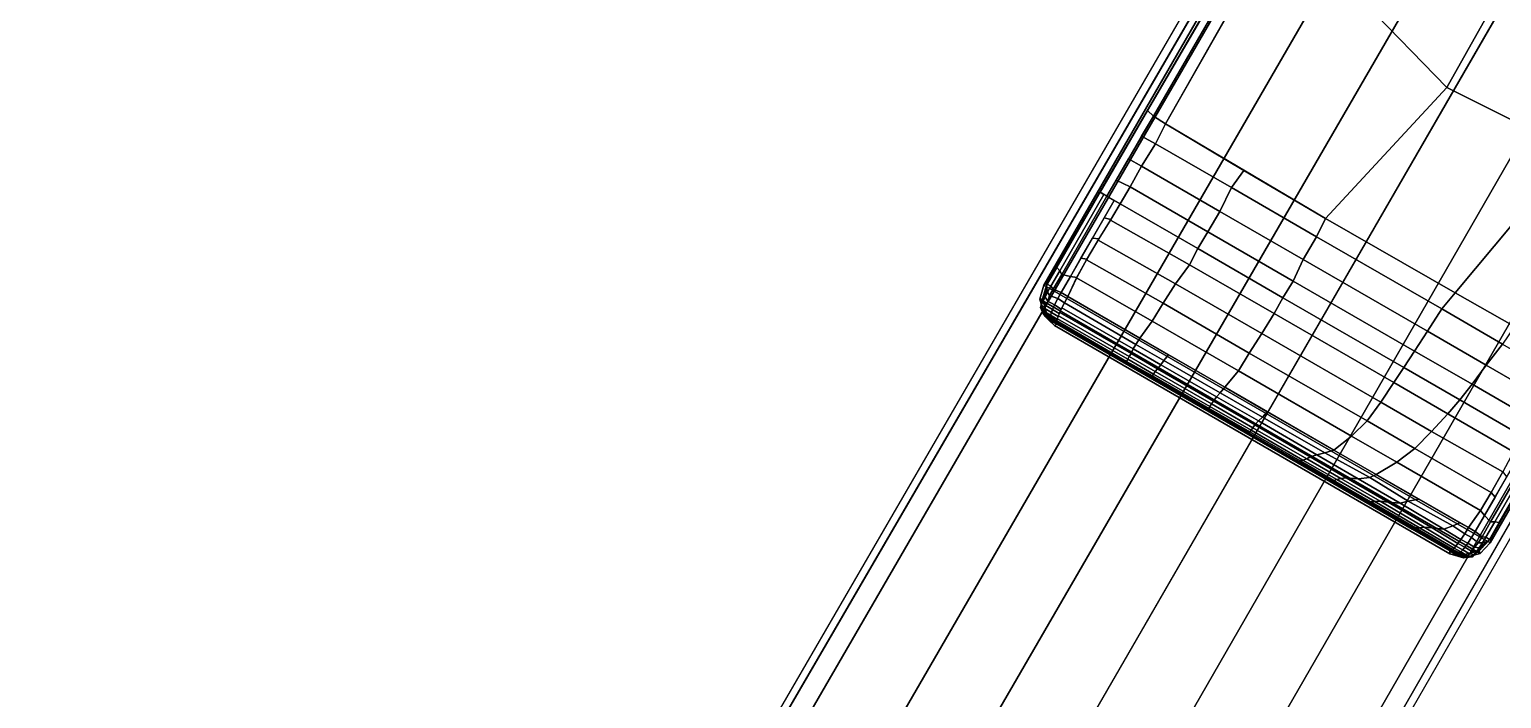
# Model space of a CAD drawing. Header units: inches. Extents: x -1507 to 39677, y -2256 to 26424.
# Drawn here: x 2675.769 to 2680.25, y 1576.48 to 1578.518 of the extents above; entities that cross this region are included whole.
import ezdxf

# ---------------------------------------------------------------- set-up
doc = ezdxf.new("R2010")
doc.units = ezdxf.units.IN
doc.layers.add('table leg', color=7, linetype='Continuous')
doc.layers.add('table top', color=7, linetype='Continuous')

msp = doc.modelspace()

# ---------------------------------------------------------------- linework, layer by layer
at = {"layer": 'table leg'}
for points, invisible_edges in [([(2677.4912, 1575.4791, 122.2923), (2677.5211, 1575.4871, 122.918), (2680.4883, 1580.5947, 123.3749), (2681.9421, 1583.157, 122.7413)], 4), ([(2683.3635, 1582.3364, 122.7413), (2681.8713, 1579.7962, 123.3749), (2678.9317, 1574.6727, 122.918), (2678.9397, 1574.6428, 122.2923)], 1)]:
    msp.add_3dface(points, dxfattribs=dict(at, invisible_edges=invisible_edges))
for points in [[(2677.5211, 1575.4871, 122.918), (2677.5737, 1575.4518, 122.9894), (2680.5347, 1580.5635, 123.4446), (2680.4883, 1580.5947, 123.3749)], [(2680.5347, 1580.5635, 123.4446), (2677.5737, 1575.4518, 122.9894), (2677.787, 1575.3287, 123.0233), (2680.7452, 1580.4419, 123.484)], [(2680.7452, 1580.4419, 123.484), (2677.787, 1575.3287, 123.0233), (2678.001, 1575.2051, 123.0476), (2680.9619, 1580.3169, 123.5206)], [(2681.1789, 1580.1916, 123.5417), (2680.9619, 1580.3169, 123.5206), (2678.001, 1575.2051, 123.0476), (2678.2243, 1575.0762, 123.0699)], [(2678.2243, 1575.0762, 123.0699), (2678.4475, 1574.9474, 123.0476), (2681.394, 1580.0674, 123.5206), (2681.1769, 1580.1927, 123.5417)], [(2681.394, 1580.0674, 123.5206), (2678.4475, 1574.9474, 123.0476), (2678.6615, 1574.8238, 123.0233), (2681.6106, 1579.9423, 123.484)], [(2681.6106, 1579.9423, 123.484), (2678.6615, 1574.8238, 123.0233), (2678.8748, 1574.7007, 122.9894), (2681.8212, 1579.8208, 123.4446)], [(2681.8713, 1579.7962, 123.3749), (2681.8212, 1579.8208, 123.4446), (2678.8748, 1574.7007, 122.9894), (2678.9317, 1574.6727, 122.918)]]:
    msp.add_3dface(points, dxfattribs=at)
at = {"layer": 'table top', "invisible_edges": 15}
for points in [[(2684.8164, 1565.3741, 20.5), (2684.82, 1607.1346, 20.5), (2680.04, 1606.9554, 20.5), (2680.035, 1565.5535, 20.5)], [(2680.0395, 1606.9554, 19.324), (2684.8199, 1607.1345, 19.324), (2684.8273, 1565.3739, 19.324), (2680.0631, 1565.5524, 19.324)], [(2675.2658, 1606.6569, 19.324), (2680.0395, 1606.9554, 19.324), (2680.0631, 1565.5524, 19.324), (2675.2658, 1565.8517, 19.324)], [(2680.035, 1565.5535, 20.5), (2680.04, 1606.9554, 20.5), (2675.2658, 1606.6569, 20.5), (2675.2658, 1565.8517, 20.5)]]:
    msp.add_3dface(points, dxfattribs=at)
at = {"layer": 'table top'}
for points in [[(2680.2161, 1576.9542, 147.1256), (2684.2567, 1583.9528, 147.1256), (2682.8971, 1584.7378, 147.1256), (2678.8564, 1577.7392, 147.1256)], [(2678.8564, 1577.7392, 147.1256), (2682.486, 1584.0259, 147.1256), (2682.3182, 1583.6779, 146.3069), (2678.8683, 1577.7487, 146.8095)], [(2679.1889, 1578.2997, 146.7628), (2682.3182, 1583.6779, 146.3069), (2682.2685, 1583.5748, 146.0644), (2679.1727, 1578.2712, 146.6766)], [(2682.2685, 1583.5748, 146.0644), (2682.263, 1583.5635, 146.0377), (2679.1905, 1578.2544, 146.6206), (2679.1727, 1578.2712, 146.6766)], [(2679.1905, 1578.2544, 146.6206), (2682.263, 1583.5635, 146.0377), (2682.2582, 1583.5535, 146.0141), (2679.2269, 1578.2309, 146.5981)], [(2683.8457, 1583.2409, 147.1256), (2680.2161, 1576.9542, 147.1256), (2680.2184, 1576.9693, 146.8095), (2683.6283, 1582.9215, 146.3069)], [(2680.8259, 1579.6631, 146.2433), (2680.0839, 1578.3414, 146.3891), (2679.5822, 1578.8577, 146.5286), (2680.3311, 1580.1762, 146.3833)], [(2681.2055, 1579.4703, 146.2595), (2680.4705, 1578.1484, 146.4076), (2680.0839, 1578.3414, 146.3891), (2680.8259, 1579.6631, 146.2433)], [(2680.0839, 1578.3414, 146.3891), (2679.7148, 1577.9425, 146.5371), (2679.2269, 1578.2309, 146.5981), (2679.5822, 1578.8577, 146.5286)], [(2679.0409, 1578.0454, 146.7844), (2679.1889, 1578.2997, 146.7628), (2679.1727, 1578.2712, 146.6766), (2679.0286, 1578.0223, 146.693)], [(2680.4705, 1578.1484, 146.4076), (2680.1089, 1577.716, 146.5467), (2679.7148, 1577.9425, 146.5371), (2680.0839, 1578.3414, 146.3891)], [(2679.0286, 1578.0223, 146.693), (2679.1727, 1578.2712, 146.6766), (2679.1905, 1578.2544, 146.6206), (2679.0488, 1578.0102, 146.6362)], [(2679.1546, 1578.1926, 146.6246), (2679.1905, 1578.2544, 146.6206), (2679.2269, 1578.2309, 146.5981), (2679.1968, 1578.1699, 146.6038)], [(2679.2269, 1578.2309, 146.5981), (2679.4655, 1578.0887, 146.558), (2679.4283, 1578.0363, 146.5683), (2679.1968, 1578.1699, 146.6038)], [(2679.4655, 1578.0887, 146.558), (2679.4655, 1578.0887, 146.558), (2679.2269, 1578.2309, 146.5981), (2679.7148, 1577.9425, 146.5371)], [(2679.1148, 1578.124, 146.629), (2679.1546, 1578.1926, 146.6246), (2679.1968, 1578.1699, 146.6038), (2679.1538, 1578.1018, 146.6087)], [(2679.1968, 1578.1699, 146.6038), (2679.4283, 1578.0363, 146.5683), (2679.393, 1577.9636, 146.5723), (2679.1538, 1578.1018, 146.6087)], [(2679.0771, 1578.059, 146.6331), (2679.1148, 1578.124, 146.629), (2679.1538, 1578.1018, 146.6087), (2679.1194, 1578.0386, 146.6112)], [(2680.6848, 1578.114, 146.4624), (2680.2902, 1577.6137, 146.5684), (2680.1089, 1577.716, 146.5467), (2680.4705, 1578.1484, 146.4076)], [(2679.1538, 1578.1018, 146.6087), (2679.393, 1577.9636, 146.5723), (2679.3561, 1577.9019, 146.5745), (2679.1194, 1578.0386, 146.6112)], [(2679.4655, 1578.0887, 146.558), (2679.7148, 1577.9425, 146.5371), (2679.6871, 1577.8869, 146.5511), (2679.4283, 1578.0363, 146.5683)], [(2678.8974, 1577.7988, 146.8053), (2679.0409, 1578.0454, 146.7844), (2679.0286, 1578.0223, 146.693), (2678.8965, 1577.7933, 146.6911)], [(2679.0488, 1578.0102, 146.6362), (2679.0771, 1578.059, 146.6331), (2679.1194, 1578.0386, 146.6112), (2679.089, 1577.9871, 146.6119)], [(2679.1194, 1578.0386, 146.6112), (2679.3561, 1577.9019, 146.5745), (2679.3253, 1577.8507, 146.5759), (2679.089, 1577.9871, 146.6119)], [(2679.4283, 1578.0363, 146.5683), (2679.6871, 1577.8869, 146.5511), (2679.6465, 1577.8173, 146.5528), (2679.393, 1577.9636, 146.5723)], [(2678.8965, 1577.7933, 146.6911), (2679.0286, 1578.0223, 146.693), (2679.0396, 1578.0158, 146.6622), (2678.9053, 1577.7831, 146.6606)], [(2678.9053, 1577.7831, 146.6606), (2679.0396, 1578.0158, 146.6622), (2679.0488, 1578.0102, 146.6362), (2678.9114, 1577.7722, 146.6349)], [(2678.9114, 1577.7722, 146.6349), (2679.0488, 1578.0102, 146.6362), (2679.0715, 1577.9972, 146.6225), (2678.9378, 1577.7655, 146.6208)], [(2679.0408, 1577.9441, 146.6221), (2679.0715, 1577.9972, 146.6225), (2679.089, 1577.9871, 146.6119), (2679.061, 1577.9393, 146.6122)], [(2679.089, 1577.9871, 146.6119), (2679.3253, 1577.8507, 146.5759), (2679.3005, 1577.8013, 146.5818), (2679.06, 1577.9376, 146.6122)], [(2679.0054, 1577.8827, 146.6217), (2679.0408, 1577.9441, 146.6221), (2679.061, 1577.9393, 146.6122), (2679.0248, 1577.8802, 146.6127)], [(2679.393, 1577.9636, 146.5723), (2679.6465, 1577.8173, 146.5528), (2679.6163, 1577.7517, 146.5548), (2679.3561, 1577.9019, 146.5745)], [(2679.7148, 1577.9425, 146.5371), (2680.1089, 1577.716, 146.5467), (2680.0683, 1577.6668, 146.558), (2679.6871, 1577.8869, 146.5511)], [(2679.06, 1577.9376, 146.6122), (2679.3005, 1577.8013, 146.5818), (2679.2577, 1577.7433, 146.5833), (2679.0225, 1577.8765, 146.6128)], [(2679.3561, 1577.9019, 146.5745), (2679.6163, 1577.7517, 146.5548), (2679.5848, 1577.7008, 146.5554), (2679.3253, 1577.8507, 146.5759)], [(2678.9699, 1577.8212, 146.6212), (2679.0054, 1577.8827, 146.6217), (2679.0248, 1577.8802, 146.6127), (2678.9876, 1577.8184, 146.6132)], [(2679.0225, 1577.8765, 146.6128), (2679.2577, 1577.7433, 146.5833), (2679.2197, 1577.6841, 146.5836), (2678.9863, 1577.816, 146.6132)], [(2679.5848, 1577.7008, 146.5554), (2679.5584, 1577.6525, 146.5633), (2679.3005, 1577.8013, 146.5818), (2679.3253, 1577.8507, 146.5759)], [(2679.6871, 1577.8869, 146.5511), (2680.0683, 1577.6668, 146.558), (2680.0246, 1577.599, 146.5626), (2679.6465, 1577.8173, 146.5528)], [(2678.9378, 1577.7655, 146.6208), (2678.9699, 1577.8212, 146.6212), (2678.9876, 1577.8184, 146.6132), (2678.9571, 1577.7629, 146.6133)], [(2678.9863, 1577.816, 146.6132), (2679.2197, 1577.6841, 146.5836), (2679.1865, 1577.6298, 146.5828), (2678.9562, 1577.7613, 146.6133)], [(2679.6465, 1577.8173, 146.5528), (2680.0246, 1577.599, 146.5626), (2679.9855, 1577.5385, 146.5645), (2679.6163, 1577.7517, 146.5548)], [(2678.8683, 1577.7487, 146.8095), (2678.8974, 1577.7988, 146.8053), (2678.8965, 1577.7933, 146.6911), (2678.8666, 1577.7418, 146.6963)], [(2678.8666, 1577.7418, 146.6963), (2678.8965, 1577.7933, 146.6911), (2678.9053, 1577.7831, 146.6606), (2678.8779, 1577.7359, 146.6654)], [(2678.8779, 1577.7359, 146.6654), (2678.9053, 1577.7831, 146.6606), (2678.9114, 1577.7722, 146.6349), (2678.8848, 1577.7266, 146.6389)], [(2678.8848, 1577.7266, 146.6389), (2678.9114, 1577.7722, 146.6349), (2678.9378, 1577.7655, 146.6208), (2678.9095, 1577.7167, 146.6258)], [(2678.9095, 1577.7167, 146.6258), (2678.9378, 1577.7655, 146.6208), (2678.9571, 1577.7629, 146.6133), (2678.9298, 1577.7049, 146.6127)], [(2678.9562, 1577.7613, 146.6133), (2679.1865, 1577.6298, 146.5828), (2679.1487, 1577.5773, 146.5836), (2678.9298, 1577.7049, 146.6127)], [(2679.5584, 1577.6525, 146.5633), (2679.5204, 1577.5918, 146.5641), (2679.2577, 1577.7433, 146.5833), (2679.3005, 1577.8013, 146.5818)], [(2678.8444, 1577.6966, 147.1256), (2678.8564, 1577.7392, 147.1256), (2678.8683, 1577.7487, 146.8095), (2678.8527, 1577.6973, 146.7339)], [(2680.1852, 1576.9224, 147.1256), (2680.2161, 1576.9542, 147.1256), (2678.8564, 1577.7392, 147.1256), (2678.8444, 1577.6966, 147.1256)], [(2678.8471, 1577.6709, 146.7011), (2678.8565, 1577.7095, 146.7236), (2678.8593, 1577.7184, 146.7161), (2678.8501, 1577.6792, 146.6912)], [(2678.8501, 1577.6792, 146.6912), (2678.8593, 1577.7184, 146.7161), (2678.8621, 1577.7273, 146.7086), (2678.855, 1577.6909, 146.6809)], [(2678.8683, 1577.7487, 146.8095), (2678.8666, 1577.7418, 146.6963), (2678.8666, 1577.7418, 146.6963), (2678.8527, 1577.6973, 146.7339)], [(2678.855, 1577.6909, 146.6809), (2678.8621, 1577.7273, 146.7086), (2678.8646, 1577.7356, 146.7016), (2678.8605, 1577.7027, 146.6736)], [(2678.8646, 1577.7356, 146.7016), (2678.8684, 1577.7184, 146.6677), (2678.8605, 1577.7027, 146.6736)], [(2678.8693, 1577.6906, 146.6489), (2678.8605, 1577.7027, 146.6736), (2678.8684, 1577.7184, 146.6677), (2678.8744, 1577.7074, 146.6417)], [(2678.8684, 1577.7184, 146.6677), (2678.8646, 1577.7356, 146.7016), (2678.8666, 1577.7418, 146.6963), (2678.8779, 1577.7359, 146.6654)], [(2678.8684, 1577.7184, 146.6677), (2678.8779, 1577.7359, 146.6654), (2678.8848, 1577.7266, 146.6389), (2678.8744, 1577.7074, 146.6417)], [(2678.8995, 1577.6984, 146.6282), (2678.8744, 1577.7074, 146.6417), (2678.8848, 1577.7266, 146.6389), (2678.9095, 1577.7167, 146.6258)], [(2678.9194, 1577.6857, 146.6154), (2678.8995, 1577.6984, 146.6282), (2678.9095, 1577.7167, 146.6258), (2678.9298, 1577.7049, 146.6127)], [(2679.5204, 1577.5918, 146.5641), (2679.4825, 1577.5326, 146.5643), (2679.2197, 1577.6841, 146.5836), (2679.2577, 1577.7433, 146.5833)], [(2679.6163, 1577.7517, 146.5548), (2679.9855, 1577.5385, 146.5645), (2679.9528, 1577.4884, 146.5642), (2679.5848, 1577.7008, 146.5554)], [(2680.1089, 1577.716, 146.5467), (2680.2902, 1577.6137, 146.5684), (2680.2535, 1577.5598, 146.5769), (2680.0683, 1577.6668, 146.558)], [(2678.8444, 1577.6966, 147.1256), (2678.8527, 1577.6973, 146.7339), (2678.8673, 1577.6465, 146.7041), (2678.8585, 1577.6458, 147.1256)], [(2678.8444, 1577.6966, 147.1256), (2678.8585, 1577.6458, 147.1256), (2680.1342, 1576.9092, 147.1256), (2680.1852, 1576.9224, 147.1256)], [(2678.8595, 1577.6736, 146.72), (2678.8527, 1577.6973, 146.7339), (2678.8565, 1577.7095, 146.7236), (2678.8471, 1577.6709, 146.7011)], [(2678.8571, 1577.6598, 146.6798), (2678.8471, 1577.6709, 146.7011), (2678.8501, 1577.6792, 146.6912), (2678.8597, 1577.6677, 146.6688)], [(2678.8471, 1577.6709, 146.7011), (2678.8673, 1577.6465, 146.7041), (2678.8595, 1577.6736, 146.72)], [(2678.8471, 1577.6709, 146.7011), (2678.8552, 1577.6519, 146.6948), (2678.8673, 1577.6465, 146.7041)], [(2678.8552, 1577.6519, 146.6948), (2678.8471, 1577.6709, 146.7011), (2678.8471, 1577.6709, 146.7011), (2678.8559, 1577.6554, 146.6875)], [(2678.8559, 1577.6554, 146.6875), (2678.8471, 1577.6709, 146.7011), (2678.8471, 1577.6709, 146.7011), (2678.8571, 1577.6598, 146.6798)], [(2678.8559, 1577.6554, 146.6875), (2678.8471, 1577.6709, 146.7011), (2678.8471, 1577.6709, 146.7011), (2678.8571, 1577.6598, 146.6798)], [(2678.8597, 1577.6677, 146.6688), (2678.8501, 1577.6792, 146.6912), (2678.855, 1577.6909, 146.6809), (2678.8633, 1577.6769, 146.6592)], [(2678.8633, 1577.6769, 146.6592), (2678.855, 1577.6909, 146.6809), (2678.8605, 1577.7027, 146.6736), (2678.8693, 1577.6906, 146.6489)], [(2678.8801, 1577.6559, 146.6557), (2678.8597, 1577.6677, 146.6688), (2678.8633, 1577.6769, 146.6592), (2678.8836, 1577.6651, 146.6461)], [(2678.8836, 1577.6651, 146.6461), (2678.8633, 1577.6769, 146.6592), (2678.8693, 1577.6906, 146.6489), (2678.8897, 1577.6789, 146.6358)], [(2678.8897, 1577.6789, 146.6358), (2678.8693, 1577.6906, 146.6489), (2678.8744, 1577.7074, 146.6417), (2678.8995, 1577.6984, 146.6282)], [(2678.9038, 1577.6527, 146.634), (2678.8836, 1577.6651, 146.6461), (2678.8897, 1577.6789, 146.6358), (2678.9099, 1577.6665, 146.6238)], [(2678.9099, 1577.6665, 146.6238), (2678.8897, 1577.6789, 146.6358), (2678.8995, 1577.6984, 146.6282), (2678.9194, 1577.6857, 146.6154)], [(2678.9116, 1577.67, 146.6218), (2678.9194, 1577.6857, 146.6154), (2679.1372, 1577.5589, 146.5873), (2679.1293, 1577.5449, 146.5923)], [(2678.9194, 1577.6857, 146.6154), (2678.9298, 1577.7049, 146.6127), (2679.1487, 1577.5773, 146.5836), (2679.1372, 1577.5589, 146.5873)], [(2679.4825, 1577.5326, 146.5643), (2679.4499, 1577.4778, 146.5634), (2679.1865, 1577.6298, 146.5828), (2679.2197, 1577.6841, 146.5836)], [(2679.9528, 1577.4884, 146.5642), (2679.9226, 1577.4423, 146.5687), (2679.5584, 1577.6525, 146.5633), (2679.5848, 1577.7008, 146.5554)], [(2678.8752, 1577.637, 146.6904), (2678.8552, 1577.6519, 146.6948), (2678.8556, 1577.6539, 146.6905), (2678.8757, 1577.6403, 146.6819)], [(2678.8766, 1577.6303, 146.7041), (2678.8673, 1577.6465, 146.7041), (2678.8552, 1577.6519, 146.6948), (2678.8752, 1577.637, 146.6904)], [(2678.8556, 1577.6539, 146.6905), (2678.8559, 1577.6554, 146.6875), (2678.8762, 1577.6436, 146.6744), (2678.8757, 1577.6403, 146.6819)], [(2678.8762, 1577.6436, 146.6744), (2678.8559, 1577.6554, 146.6875), (2678.8571, 1577.6598, 146.6798), (2678.8774, 1577.648, 146.6667)], [(2678.8762, 1577.6436, 146.6744), (2678.8559, 1577.6554, 146.6875), (2678.8571, 1577.6598, 146.6798), (2678.8774, 1577.648, 146.6667)], [(2678.8774, 1577.648, 146.6667), (2678.8571, 1577.6598, 146.6798), (2678.8597, 1577.6677, 146.6688), (2678.8801, 1577.6559, 146.6557)], [(2678.8585, 1577.6458, 147.1256), (2678.8673, 1577.6465, 146.7041), (2678.8766, 1577.6303, 146.7041), (2678.8736, 1577.6313, 147.1256)], [(2678.8585, 1577.6458, 147.1256), (2678.8894, 1577.6162, 147.1256), (2680.0931, 1576.9212, 147.1256), (2680.1342, 1576.9092, 147.1256)], [(2678.8736, 1577.6313, 147.1256), (2678.8766, 1577.6303, 146.7041), (2678.8968, 1577.6205, 146.7001), (2678.8894, 1577.6162, 147.1256)], [(2678.8957, 1577.6226, 146.6868), (2678.8752, 1577.637, 146.6904), (2678.8757, 1577.6403, 146.6819), (2678.8956, 1577.626, 146.6748)], [(2678.8968, 1577.6205, 146.7001), (2678.8766, 1577.6303, 146.7041), (2678.8752, 1577.637, 146.6904), (2678.8957, 1577.6226, 146.6868)], [(2678.8956, 1577.626, 146.6748), (2678.8757, 1577.6403, 146.6819), (2678.8762, 1577.6436, 146.6744), (2678.8961, 1577.6295, 146.666)], [(2678.8961, 1577.6295, 146.666), (2678.8976, 1577.6356, 146.6547), (2678.8774, 1577.648, 146.6667), (2678.8762, 1577.6436, 146.6744)], [(2678.8961, 1577.6295, 146.666), (2678.8762, 1577.6436, 146.6744), (2678.8774, 1577.648, 146.6667), (2678.8976, 1577.6356, 146.6547)], [(2678.8976, 1577.6356, 146.6547), (2678.8774, 1577.648, 146.6667), (2678.8801, 1577.6559, 146.6557), (2678.9002, 1577.6435, 146.6437)], [(2678.9002, 1577.6435, 146.6437), (2678.8801, 1577.6559, 146.6557), (2678.8836, 1577.6651, 146.6461), (2678.9038, 1577.6527, 146.634)], [(2678.8957, 1577.6266, 146.6732), (2678.8963, 1577.6305, 146.664), (2679.1089, 1577.5068, 146.6345), (2679.1075, 1577.5048, 146.6445)], [(2678.8957, 1577.6227, 146.6863), (2678.8957, 1577.6266, 146.6732), (2679.1075, 1577.5048, 146.6445), (2679.107, 1577.5013, 146.6575)], [(2678.8963, 1577.6305, 146.664), (2678.8981, 1577.6371, 146.6524), (2679.1127, 1577.5137, 146.6236), (2679.1089, 1577.5068, 146.6345)], [(2678.8981, 1577.6371, 146.6524), (2678.9011, 1577.6458, 146.6411), (2679.117, 1577.5217, 146.612), (2679.1127, 1577.5137, 146.6236)], [(2678.9011, 1577.6458, 146.6411), (2678.9051, 1577.6557, 146.6314), (2679.1223, 1577.5309, 146.6022), (2679.117, 1577.5217, 146.612)], [(2678.9051, 1577.6557, 146.6314), (2678.9116, 1577.67, 146.6218), (2679.1293, 1577.5449, 146.5923), (2679.1223, 1577.5309, 146.6022)], [(2679.4499, 1577.4778, 146.5634), (2679.4079, 1577.4282, 146.5627), (2679.1487, 1577.5773, 146.5836), (2679.1865, 1577.6298, 146.5828)], [(2679.9226, 1577.4423, 146.5687), (2679.8831, 1577.3824, 146.5688), (2679.5204, 1577.5918, 146.5641), (2679.5584, 1577.6525, 146.5633)], [(2680.0683, 1577.6668, 146.558), (2680.2535, 1577.5598, 146.5769), (2680.2034, 1577.4957, 146.5802), (2680.0246, 1577.599, 146.5626)], [(2678.8894, 1577.6162, 147.1256), (2678.8968, 1577.6205, 146.7001), (2680.0931, 1576.9298, 146.7001), (2680.0931, 1576.9212, 147.1256)], [(2678.8968, 1577.6205, 146.7001), (2678.8957, 1577.6227, 146.6863), (2679.107, 1577.5013, 146.6575), (2679.1082, 1577.499, 146.6712)], [(2679.1109, 1577.4969, 146.7001), (2679.1109, 1577.4969, 146.7001), (2678.8968, 1577.6205, 146.7001), (2679.1082, 1577.499, 146.6712)], [(2679.8831, 1577.3824, 146.5688), (2679.8414, 1577.3255, 146.5688), (2679.4825, 1577.5326, 146.5643), (2679.5204, 1577.5918, 146.5641)], [(2680.0246, 1577.599, 146.5626), (2680.2034, 1577.4957, 146.5802), (2680.1608, 1577.4373, 146.5824), (2679.9855, 1577.5385, 146.5645)], [(2679.1223, 1577.5309, 146.6022), (2679.1293, 1577.5449, 146.5923), (2679.2132, 1577.4967, 146.5835), (2679.203, 1577.4845, 146.5936)], [(2679.1293, 1577.5449, 146.5923), (2679.1372, 1577.5589, 146.5873), (2679.2227, 1577.5101, 146.5783), (2679.2132, 1577.4967, 146.5835)], [(2679.1372, 1577.5589, 146.5873), (2679.1487, 1577.5773, 146.5836), (2679.2361, 1577.527, 146.5765), (2679.2227, 1577.5101, 146.5783)], [(2679.9855, 1577.5385, 146.5645), (2680.1608, 1577.4373, 146.5824), (2680.123, 1577.3901, 146.5821), (2679.9528, 1577.4884, 146.5642)], [(2680.2535, 1577.5598, 146.5769), (2680.4223, 1577.4624, 146.6038), (2680.3814, 1577.393, 146.6087), (2680.2034, 1577.4957, 146.5802)], [(2679.107, 1577.5013, 146.6575), (2679.1075, 1577.5048, 146.6445), (2679.1868, 1577.4592, 146.6358), (2679.1859, 1577.4559, 146.6489)], [(2679.1082, 1577.499, 146.6712), (2679.107, 1577.5013, 146.6575), (2679.1859, 1577.4559, 146.6489), (2679.1871, 1577.4536, 146.6626)], [(2679.1075, 1577.5048, 146.6445), (2679.1089, 1577.5068, 146.6345), (2679.188, 1577.4628, 146.6267), (2679.1868, 1577.4592, 146.6358)], [(2679.1905, 1577.4509, 146.7001), (2679.1109, 1577.4969, 146.7001), (2679.1082, 1577.499, 146.6712), (2679.1871, 1577.4536, 146.6626)], [(2679.1089, 1577.5068, 146.6345), (2679.1127, 1577.5137, 146.6236), (2679.191, 1577.4686, 146.615), (2679.188, 1577.4628, 146.6267)], [(2679.1127, 1577.5137, 146.6236), (2679.117, 1577.5217, 146.612), (2679.1961, 1577.4762, 146.6034), (2679.191, 1577.4686, 146.615)], [(2679.117, 1577.5217, 146.612), (2679.1223, 1577.5309, 146.6022), (2679.203, 1577.4845, 146.5936), (2679.1961, 1577.4762, 146.6034)], [(2679.203, 1577.4845, 146.5936), (2679.2132, 1577.4967, 146.5835), (2679.383, 1577.3988, 146.5734), (2679.3738, 1577.3861, 146.5831)], [(2679.2132, 1577.4967, 146.5835), (2679.2227, 1577.5101, 146.5783), (2679.3935, 1577.4114, 146.5682), (2679.383, 1577.3988, 146.5734)], [(2679.2227, 1577.5101, 146.5783), (2679.2361, 1577.527, 146.5765), (2679.4079, 1577.4282, 146.5627), (2679.3935, 1577.4114, 146.5682)], [(2679.8414, 1577.3255, 146.5688), (2679.7934, 1577.2795, 146.568), (2679.4499, 1577.4778, 146.5634), (2679.4825, 1577.5326, 146.5643)], [(2680.2034, 1577.4957, 146.5802), (2680.3814, 1577.393, 146.6087), (2680.3449, 1577.331, 146.6112), (2680.1608, 1577.4373, 146.5824)], [(2679.1859, 1577.4559, 146.6489), (2679.1868, 1577.4592, 146.6358), (2679.3585, 1577.3603, 146.625), (2679.358, 1577.3568, 146.6381)], [(2679.1871, 1577.4536, 146.6626), (2679.1859, 1577.4559, 146.6489), (2679.358, 1577.3568, 146.6381), (2679.3581, 1577.3551, 146.6519)], [(2679.1868, 1577.4592, 146.6358), (2679.188, 1577.4628, 146.6267), (2679.3599, 1577.3637, 146.6159), (2679.3585, 1577.3603, 146.625)], [(2679.3613, 1577.3523, 146.7001), (2679.1905, 1577.4509, 146.7001), (2679.1871, 1577.4536, 146.6626), (2679.3581, 1577.3551, 146.6519)], [(2679.188, 1577.4628, 146.6267), (2679.191, 1577.4686, 146.615), (2679.3627, 1577.3697, 146.6044), (2679.3599, 1577.3637, 146.6159)], [(2679.191, 1577.4686, 146.615), (2679.1961, 1577.4762, 146.6034), (2679.3672, 1577.3776, 146.5929), (2679.3627, 1577.3697, 146.6044)], [(2679.1961, 1577.4762, 146.6034), (2679.203, 1577.4845, 146.5936), (2679.3738, 1577.3861, 146.5831), (2679.3672, 1577.3776, 146.5929)], [(2679.7934, 1577.2795, 146.568), (2679.7398, 1577.2367, 146.5656), (2679.4079, 1577.4282, 146.5627), (2679.4499, 1577.4778, 146.5634)], [(2680.123, 1577.3901, 146.5821), (2680.0873, 1577.3474, 146.5845), (2679.9226, 1577.4423, 146.5687), (2679.9528, 1577.4884, 146.5642)], [(2679.383, 1577.3988, 146.5734), (2679.3935, 1577.4114, 146.5682), (2679.5221, 1577.3376, 146.5657), (2679.51, 1577.3256, 146.5709)], [(2679.3935, 1577.4114, 146.5682), (2679.4079, 1577.4282, 146.5627), (2679.5366, 1577.3539, 146.5638), (2679.5221, 1577.3376, 146.5657)], [(2680.0873, 1577.3474, 146.5845), (2680.0367, 1577.2939, 146.5835), (2679.8831, 1577.3824, 146.5688), (2679.9226, 1577.4423, 146.5687)], [(2680.1608, 1577.4373, 146.5824), (2680.3449, 1577.331, 146.6112), (2680.3145, 1577.2796, 146.6119), (2680.123, 1577.3901, 146.5821)], [(2679.358, 1577.3568, 146.6381), (2679.3585, 1577.3603, 146.625), (2679.4824, 1577.2888, 146.6225), (2679.4812, 1577.2857, 146.6355)], [(2679.3581, 1577.3551, 146.6519), (2679.358, 1577.3568, 146.6381), (2679.4812, 1577.2857, 146.6355), (2679.4818, 1577.2837, 146.6493)], [(2679.3585, 1577.3603, 146.625), (2679.3599, 1577.3637, 146.6159), (2679.4844, 1577.292, 146.6133), (2679.4824, 1577.2888, 146.6225)], [(2679.3599, 1577.3637, 146.6159), (2679.3627, 1577.3697, 146.6044), (2679.488, 1577.2975, 146.6015), (2679.4844, 1577.292, 146.6133)], [(2679.3627, 1577.3697, 146.6044), (2679.3672, 1577.3776, 146.5929), (2679.4931, 1577.305, 146.5902), (2679.488, 1577.2975, 146.6015)], [(2679.3672, 1577.3776, 146.5929), (2679.3738, 1577.3861, 146.5831), (2679.4997, 1577.3135, 146.5805), (2679.4931, 1577.305, 146.5902)], [(2679.3738, 1577.3861, 146.5831), (2679.383, 1577.3988, 146.5734), (2679.51, 1577.3256, 146.5709), (2679.4997, 1577.3135, 146.5805)], [(2680.0367, 1577.2939, 146.5835), (2679.9865, 1577.2419, 146.5822), (2679.8414, 1577.3255, 146.5688), (2679.8831, 1577.3824, 146.5688)], [(2680.3145, 1577.2796, 146.6119), (2680.2871, 1577.2314, 146.6122), (2680.0873, 1577.3474, 146.5845), (2680.123, 1577.3901, 146.5821)], [(2679.4852, 1577.2808, 146.7001), (2679.3613, 1577.3523, 146.7001), (2679.3581, 1577.3551, 146.6519), (2679.4818, 1577.2837, 146.6493)], [(2679.6572, 1577.2102, 146.593), (2679.4931, 1577.305, 146.5902), (2679.4997, 1577.3135, 146.5805), (2679.6682, 1577.2161, 146.5836)], [(2679.6682, 1577.2161, 146.5836), (2679.4997, 1577.3135, 146.5805), (2679.51, 1577.3256, 146.5709), (2679.6882, 1577.2226, 146.5746)], [(2679.6882, 1577.2226, 146.5746), (2679.51, 1577.3256, 146.5709), (2679.5221, 1577.3376, 146.5657), (2679.7126, 1577.229, 146.5703)], [(2679.7126, 1577.229, 146.5703), (2679.5221, 1577.3376, 146.5657), (2679.5366, 1577.3539, 146.5638), (2679.7398, 1577.2367, 146.5656)], [(2679.9865, 1577.2419, 146.5822), (2679.9314, 1577.2, 146.5798), (2679.7934, 1577.2795, 146.568), (2679.8414, 1577.3255, 146.5688)], [(2680.2871, 1577.2314, 146.6122), (2680.254, 1577.1706, 146.6127), (2680.0367, 1577.2939, 146.5835), (2680.0873, 1577.3474, 146.5845)], [(2679.6272, 1577.2013, 146.6376), (2679.4812, 1577.2857, 146.6355), (2679.4824, 1577.2888, 146.6225), (2679.6319, 1577.2025, 146.6248)], [(2679.6241, 1577.2016, 146.6512), (2679.4818, 1577.2837, 146.6493), (2679.4812, 1577.2857, 146.6355), (2679.6272, 1577.2013, 146.6376)], [(2679.6164, 1577.205, 146.7001), (2679.4852, 1577.2808, 146.7001), (2679.4818, 1577.2837, 146.6493), (2679.6241, 1577.2016, 146.6512)], [(2679.6319, 1577.2025, 146.6248), (2679.4824, 1577.2888, 146.6225), (2679.4844, 1577.292, 146.6133), (2679.6371, 1577.2038, 146.6158)], [(2679.6371, 1577.2038, 146.6158), (2679.4844, 1577.292, 146.6133), (2679.488, 1577.2975, 146.6015), (2679.6458, 1577.2063, 146.6043)], [(2679.6458, 1577.2063, 146.6043), (2679.488, 1577.2975, 146.6015), (2679.4931, 1577.305, 146.5902), (2679.6572, 1577.2102, 146.593)], [(2679.9314, 1577.2, 146.5798), (2679.8688, 1577.1623, 146.5753), (2679.7398, 1577.2367, 146.5656), (2679.7934, 1577.2795, 146.568)], [(2680.254, 1577.1706, 146.6127), (2680.2191, 1577.1074, 146.6132), (2679.9865, 1577.2419, 146.5822), (2680.0367, 1577.2939, 146.5835)], [(2680.3546, 1577.2563, 146.6362), (2680.2172, 1577.0183, 146.6349), (2680.1982, 1577.0378, 146.6208), (2680.332, 1577.2694, 146.6225)], [(2680.389, 1577.2671, 146.7844), (2680.2472, 1577.0195, 146.8053), (2680.243, 1577.0159, 146.6911), (2680.3752, 1577.2449, 146.693)], [(2679.6682, 1577.2161, 146.5836), (2679.6882, 1577.2226, 146.5746), (2679.8139, 1577.1498, 146.5833), (2679.7778, 1577.1527, 146.5905)], [(2679.6882, 1577.2226, 146.5746), (2679.7126, 1577.229, 146.5703), (2679.849, 1577.1538, 146.5795), (2679.8139, 1577.1498, 146.5833)], [(2679.7126, 1577.229, 146.5703), (2679.7398, 1577.2367, 146.5656), (2679.8688, 1577.1623, 146.5753), (2679.849, 1577.1538, 146.5795)], [(2680.2191, 1577.1074, 146.6132), (2680.1863, 1577.0532, 146.6133), (2679.9314, 1577.2, 146.5798), (2679.9865, 1577.2419, 146.5822)], [(2680.364, 1577.2511, 146.6622), (2680.2297, 1577.0184, 146.6606), (2680.2172, 1577.0183, 146.6349), (2680.3546, 1577.2563, 146.6362)], [(2680.3752, 1577.2449, 146.693), (2680.243, 1577.0159, 146.6911), (2680.2297, 1577.0184, 146.6606), (2680.364, 1577.2511, 146.6622)], [(2679.7183, 1577.1462, 146.7001), (2679.6164, 1577.205, 146.7001), (2679.6241, 1577.2016, 146.6512), (2679.7242, 1577.1437, 146.6561)], [(2679.6241, 1577.2016, 146.6512), (2679.6272, 1577.2013, 146.6376), (2679.7273, 1577.1434, 146.6426), (2679.7242, 1577.1437, 146.6561)], [(2679.6272, 1577.2013, 146.6376), (2679.6319, 1577.2025, 146.6248), (2679.7348, 1577.143, 146.6301), (2679.7273, 1577.1434, 146.6426)], [(2679.6319, 1577.2025, 146.6248), (2679.6371, 1577.2038, 146.6158), (2679.7399, 1577.1443, 146.6212), (2679.7348, 1577.143, 146.6301)], [(2679.6371, 1577.2038, 146.6158), (2679.6458, 1577.2063, 146.6043), (2679.7485, 1577.147, 146.6099), (2679.7399, 1577.1443, 146.6212)], [(2679.6458, 1577.2063, 146.6043), (2679.6572, 1577.2102, 146.593), (2679.7611, 1577.1501, 146.5993), (2679.7485, 1577.147, 146.6099)], [(2679.6572, 1577.2102, 146.593), (2679.6682, 1577.2161, 146.5836), (2679.7778, 1577.1527, 146.5905), (2679.7611, 1577.1501, 146.5993)], [(2680.1863, 1577.0532, 146.6133), (2680.1497, 1577.0006, 146.6127), (2679.8688, 1577.1623, 146.5753), (2679.9314, 1577.2, 146.5798)], [(2679.8366, 1577.0779, 146.7001), (2679.7183, 1577.1462, 146.7001), (2679.7242, 1577.1437, 146.6561), (2679.8312, 1577.0817, 146.6646)], [(2679.7242, 1577.1437, 146.6561), (2679.7273, 1577.1434, 146.6426), (2679.8389, 1577.0788, 146.6517), (2679.8312, 1577.0817, 146.6646)], [(2679.7273, 1577.1434, 146.6426), (2679.7348, 1577.143, 146.6301), (2679.8468, 1577.0781, 146.6394), (2679.8389, 1577.0788, 146.6517)], [(2679.7348, 1577.143, 146.6301), (2679.7399, 1577.1443, 146.6212), (2679.8522, 1577.0793, 146.6307), (2679.8468, 1577.0781, 146.6394)], [(2679.7399, 1577.1443, 146.6212), (2679.7485, 1577.147, 146.6099), (2679.8642, 1577.0799, 146.6202), (2679.8522, 1577.0793, 146.6307)], [(2679.7485, 1577.147, 146.6099), (2679.7611, 1577.1501, 146.5993), (2679.8805, 1577.0809, 146.6103), (2679.8642, 1577.0799, 146.6202)], [(2679.7611, 1577.1501, 146.5993), (2679.7778, 1577.1527, 146.5905), (2679.9055, 1577.0786, 146.603), (2679.8805, 1577.0809, 146.6103)], [(2679.7778, 1577.1527, 146.5905), (2679.8139, 1577.1498, 146.5833), (2679.942, 1577.0753, 146.5969), (2679.9055, 1577.0786, 146.603)], [(2679.8139, 1577.1498, 146.5833), (2679.849, 1577.1538, 146.5795), (2679.9664, 1577.0811, 146.5937), (2679.942, 1577.0753, 146.5969)], [(2679.849, 1577.1538, 146.5795), (2679.8688, 1577.1623, 146.5753), (2679.9983, 1577.0878, 146.5925), (2679.9664, 1577.0811, 146.5937)], [(2680.2659, 1577.155, 146.6217), (2680.2304, 1577.0935, 146.6212), (2680.2191, 1577.1074, 146.6132), (2680.254, 1577.1706, 146.6127)], [(2679.9664, 1577.0811, 146.5937), (2679.9983, 1577.0878, 146.5925), (2680.1236, 1577.0156, 146.6092), (2680.1025, 1577.0064, 146.6096)], [(2680.2304, 1577.0935, 146.6212), (2680.1982, 1577.0378, 146.6208), (2680.1863, 1577.0532, 146.6133), (2680.2191, 1577.1074, 146.6132)], [(2679.9797, 1576.9953, 146.7001), (2679.8366, 1577.0779, 146.7001), (2679.8312, 1577.0817, 146.6646), (2679.9783, 1576.9965, 146.682)], [(2679.8312, 1577.0817, 146.6646), (2679.8389, 1577.0788, 146.6517), (2679.9768, 1576.9988, 146.6682), (2679.9783, 1576.9965, 146.682)], [(2679.8389, 1577.0788, 146.6517), (2679.8468, 1577.0781, 146.6394), (2679.9844, 1576.9982, 146.6564), (2679.9768, 1576.9988, 146.6682)], [(2679.8468, 1577.0781, 146.6394), (2679.8522, 1577.0793, 146.6307), (2679.9881, 1577.0002, 146.6477), (2679.9844, 1576.9982, 146.6564)], [(2679.8522, 1577.0793, 146.6307), (2679.8642, 1577.0799, 146.6202), (2680.0003, 1577.0005, 146.6375), (2679.9881, 1577.0002, 146.6477)], [(2679.8642, 1577.0799, 146.6202), (2679.8805, 1577.0809, 146.6103), (2680.0147, 1577.0022, 146.6279), (2680.0003, 1577.0005, 146.6375)], [(2679.8805, 1577.0809, 146.6103), (2679.9055, 1577.0786, 146.603), (2680.0389, 1576.9997, 146.6212), (2680.0147, 1577.0022, 146.6279)], [(2679.9055, 1577.0786, 146.603), (2679.942, 1577.0753, 146.5969), (2680.0744, 1576.9961, 146.6155), (2680.0389, 1576.9997, 146.6212)], [(2679.942, 1577.0753, 146.5969), (2679.9664, 1577.0811, 146.5937), (2680.1025, 1577.0064, 146.6096), (2680.0744, 1576.9961, 146.6155)], [(2680.1982, 1577.0378, 146.6208), (2680.1701, 1576.9888, 146.6258), (2680.1497, 1577.0006, 146.6127), (2680.1863, 1577.0532, 146.6133)], [(2679.9768, 1576.9988, 146.6682), (2679.9844, 1576.9982, 146.6564), (2680.0985, 1576.9315, 146.6748), (2680.0954, 1576.9299, 146.6868)], [(2679.9783, 1576.9965, 146.682), (2679.9768, 1576.9988, 146.6682), (2680.0954, 1576.9299, 146.6868), (2680.0931, 1576.9298, 146.7001)], [(2679.9844, 1576.9982, 146.6564), (2679.9881, 1577.0002, 146.6477), (2680.1013, 1576.9337, 146.666), (2680.0985, 1576.9315, 146.6748)], [(2679.9881, 1577.0002, 146.6477), (2680.0003, 1577.0005, 146.6375), (2680.1058, 1576.9381, 146.6547), (2680.1013, 1576.9337, 146.666)], [(2680.0003, 1577.0005, 146.6375), (2680.0147, 1577.0022, 146.6279), (2680.1113, 1576.9443, 146.6437), (2680.1058, 1576.9381, 146.6547)], [(2680.0147, 1577.0022, 146.6279), (2680.0389, 1576.9997, 146.6212), (2680.1175, 1576.952, 146.634), (2680.1113, 1576.9443, 146.6437)], [(2680.0389, 1576.9997, 146.6212), (2680.0744, 1576.9961, 146.6155), (2680.1264, 1576.9642, 146.6238), (2680.1175, 1576.952, 146.634)], [(2680.0744, 1576.9961, 146.6155), (2680.1025, 1577.0064, 146.6096), (2680.1383, 1576.982, 146.6154), (2680.1264, 1576.9642, 146.6238)], [(2680.1025, 1577.0064, 146.6096), (2680.1236, 1577.0156, 146.6092), (2680.1497, 1577.0006, 146.6127), (2680.1383, 1576.982, 146.6154)], [(2680.1592, 1576.9711, 146.6282), (2680.1383, 1576.982, 146.6154), (2680.1497, 1577.0006, 146.6127), (2680.1701, 1576.9888, 146.6258)], [(2680.2172, 1577.0183, 146.6349), (2680.191, 1576.9725, 146.6389), (2680.1701, 1576.9888, 146.6258), (2680.1982, 1577.0378, 146.6208)], [(2680.2297, 1577.0184, 146.6606), (2680.2025, 1576.9712, 146.6654), (2680.191, 1576.9725, 146.6389), (2680.2172, 1577.0183, 146.6349)], [(2680.243, 1577.0159, 146.6911), (2680.2133, 1576.9643, 146.6963), (2680.2025, 1576.9712, 146.6654), (2680.2297, 1577.0184, 146.6606)], [(2680.2472, 1577.0195, 146.8053), (2680.2184, 1576.9693, 146.8095), (2680.2133, 1576.9643, 146.6963), (2680.243, 1577.0159, 146.6911)], [(2680.0931, 1576.9298, 146.7001), (2679.9797, 1576.9953, 146.7001), (2679.9783, 1576.9965, 146.682), (2680.0931, 1576.9298, 146.7001)], [(2680.1383, 1576.9407, 146.6461), (2680.1175, 1576.952, 146.634), (2680.1264, 1576.9642, 146.6238), (2680.1472, 1576.9529, 146.6358)], [(2680.1472, 1576.9529, 146.6358), (2680.1264, 1576.9642, 146.6238), (2680.1383, 1576.982, 146.6154), (2680.1592, 1576.9711, 146.6282)], [(2680.1676, 1576.9411, 146.6489), (2680.1472, 1576.9529, 146.6358), (2680.1592, 1576.9711, 146.6282), (2680.1796, 1576.9539, 146.6417)], [(2680.1796, 1576.9539, 146.6417), (2680.1592, 1576.9711, 146.6282), (2680.1701, 1576.9888, 146.6258), (2680.191, 1576.9725, 146.6389)], [(2680.1824, 1576.9394, 146.6736), (2680.1676, 1576.9411, 146.6489), (2680.1796, 1576.9539, 146.6417), (2680.1921, 1576.9542, 146.6677)], [(2680.203, 1576.9531, 146.7086), (2680.1749, 1576.9288, 146.6809), (2680.1824, 1576.9394, 146.6736), (2680.2088, 1576.9595, 146.7016)], [(2680.2025, 1576.9712, 146.6654), (2680.1921, 1576.9542, 146.6677), (2680.1796, 1576.9539, 146.6417), (2680.191, 1576.9725, 146.6389)], [(2680.2133, 1576.9643, 146.6963), (2680.2184, 1576.9693, 146.8095), (2680.1817, 1576.93, 146.7339), (2680.2133, 1576.9643, 146.6963)], [(2680.2161, 1576.9542, 147.1256), (2680.1852, 1576.9224, 147.1256), (2680.1817, 1576.93, 146.7339), (2680.2184, 1576.9693, 146.8095)], [(2680.1824, 1576.9394, 146.6736), (2680.1824, 1576.9394, 146.6736), (2680.1921, 1576.9542, 146.6677), (2680.2088, 1576.9595, 146.7016)], [(2680.2025, 1576.9712, 146.6654), (2680.2025, 1576.9712, 146.6654), (2680.191, 1576.9725, 146.6389)], [(2680.2088, 1576.9595, 146.7016), (2680.1921, 1576.9542, 146.6677), (2680.2025, 1576.9712, 146.6654), (2680.2133, 1576.9643, 146.6963)], [(2680.1117, 1576.9172, 146.7041), (2680.0931, 1576.9298, 146.7001), (2680.0954, 1576.9299, 146.6868), (2680.1182, 1576.9194, 146.6904)], [(2680.1117, 1576.9172, 146.7041), (2680.1141, 1576.9151, 147.1256), (2680.0931, 1576.9212, 147.1256), (2680.0931, 1576.9298, 146.7001)], [(2680.1182, 1576.9194, 146.6904), (2680.0954, 1576.9299, 146.6868), (2680.0985, 1576.9315, 146.6748), (2680.1209, 1576.9214, 146.6819)], [(2680.1209, 1576.9214, 146.6819), (2680.0985, 1576.9315, 146.6748), (2680.1013, 1576.9337, 146.666), (2680.1234, 1576.9236, 146.6744)], [(2680.1234, 1576.9236, 146.6744), (2680.1013, 1576.9337, 146.666), (2680.1058, 1576.9381, 146.6547), (2680.1266, 1576.9268, 146.6667)], [(2680.1266, 1576.9268, 146.6667), (2680.1058, 1576.9381, 146.6547), (2680.1113, 1576.9443, 146.6437), (2680.1322, 1576.933, 146.6557)], [(2680.1322, 1576.933, 146.6557), (2680.1113, 1576.9443, 146.6437), (2680.1175, 1576.952, 146.634), (2680.1383, 1576.9407, 146.6461)], [(2680.1182, 1576.9194, 146.6904), (2680.1411, 1576.9094, 146.6948), (2680.1303, 1576.9173, 146.7041), (2680.1117, 1576.9172, 146.7041)], [(2680.1141, 1576.9151, 147.1256), (2680.1117, 1576.9172, 146.7041), (2680.1303, 1576.9173, 146.7041), (2680.1342, 1576.9092, 147.1256)], [(2680.1411, 1576.9094, 146.6948), (2680.1182, 1576.9194, 146.6904), (2680.1209, 1576.9214, 146.6819), (2680.1427, 1576.9108, 146.6905)], [(2680.1209, 1576.9214, 146.6819), (2680.1234, 1576.9236, 146.6744), (2680.1438, 1576.9118, 146.6875), (2680.1427, 1576.9108, 146.6905)], [(2680.1438, 1576.9118, 146.6875), (2680.1234, 1576.9236, 146.6744), (2680.1266, 1576.9268, 146.6667), (2680.147, 1576.915, 146.6798)], [(2680.147, 1576.915, 146.6798), (2680.1266, 1576.9268, 146.6667), (2680.1322, 1576.933, 146.6557), (2680.1525, 1576.9212, 146.6688)], [(2680.1817, 1576.93, 146.7339), (2680.1303, 1576.9173, 146.7041), (2680.1616, 1576.9119, 146.7011), (2680.1903, 1576.9394, 146.7236)], [(2680.1817, 1576.93, 146.7339), (2680.1852, 1576.9224, 147.1256), (2680.1342, 1576.9092, 147.1256), (2680.1303, 1576.9173, 146.7041)], [(2680.1303, 1576.9173, 146.7041), (2680.1303, 1576.9173, 146.7041), (2680.1411, 1576.9094, 146.6948), (2680.1616, 1576.9119, 146.7011)], [(2680.1525, 1576.9212, 146.6688), (2680.1322, 1576.933, 146.6557), (2680.1383, 1576.9407, 146.6461), (2680.1587, 1576.929, 146.6592)], [(2680.1587, 1576.929, 146.6592), (2680.1383, 1576.9407, 146.6461), (2680.1472, 1576.9529, 146.6358), (2680.1676, 1576.9411, 146.6489)], [(2680.1616, 1576.9119, 146.7011), (2680.1616, 1576.9119, 146.7011), (2680.1438, 1576.9118, 146.6875), (2680.1411, 1576.9094, 146.6948)], [(2680.1616, 1576.9119, 146.7011), (2680.1616, 1576.9119, 146.7011), (2680.147, 1576.915, 146.6798), (2680.1438, 1576.9118, 146.6875)], [(2680.1616, 1576.9119, 146.7011), (2680.147, 1576.915, 146.6798), (2680.1525, 1576.9212, 146.6688), (2680.1673, 1576.9187, 146.6912)], [(2680.1673, 1576.9187, 146.6912), (2680.1525, 1576.9212, 146.6688), (2680.1587, 1576.929, 146.6592), (2680.1749, 1576.9288, 146.6809)], [(2680.1749, 1576.9284, 146.73), (2680.1817, 1576.93, 146.7339), (2680.1577, 1576.9241, 146.72)], [(2680.1749, 1576.9288, 146.6809), (2680.1587, 1576.929, 146.6592), (2680.1676, 1576.9411, 146.6489), (2680.1824, 1576.9394, 146.6736)], [(2680.1903, 1576.9394, 146.7236), (2680.1616, 1576.9119, 146.7011), (2680.1673, 1576.9187, 146.6912), (2680.1966, 1576.9463, 146.7161)], [(2680.1903, 1576.9394, 146.7236), (2680.1903, 1576.9394, 146.7236), (2680.1616, 1576.9119, 146.7011)], [(2680.1966, 1576.9463, 146.7161), (2680.1673, 1576.9187, 146.6912), (2680.1749, 1576.9288, 146.6809), (2680.203, 1576.9531, 146.7086)]]:
    msp.add_3dface(points, dxfattribs=at)

doc.saveas('drawing.dxf')
